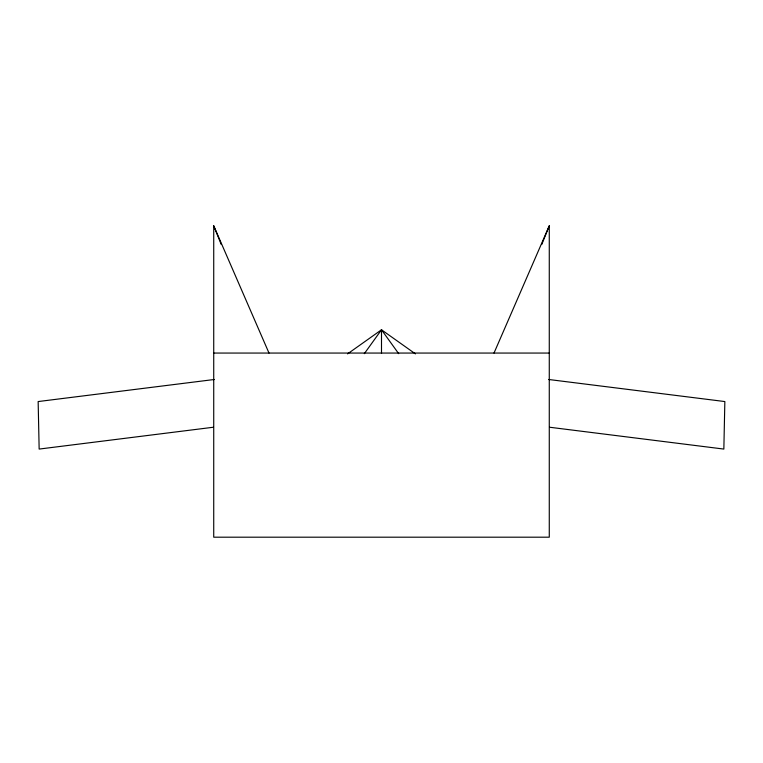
<?xml version="1.0" encoding="UTF-8"?>
<svg xmlns="http://www.w3.org/2000/svg" width="763" height="763" viewBox="0 0 763 763"><rect width="100%" height="100%" fill="white"/><g stroke="black" fill="none" stroke-linecap="round" stroke-linejoin="round"><path stroke-width="1.14" d="M541.759 244.494L549.274 225.81L549.274 537.19L213.726 537.19L213.726 225.81L268.996 353.059M494.004 353.059L549.274 225.81M364.313 353.67L381.5 329.788L415.454 353.889M347.546 353.889L381.5 329.788L398.687 353.67M214.336 379.488L38.15 401.557L39.151 449.073L213.449 427.232M213.726 353.059L549.274 353.059M548.664 379.488L724.85 401.557L723.849 449.073L549.551 427.232M213.726 225.81L221.241 244.494M381.5 329.788L381.5 353.403"/></g></svg>
